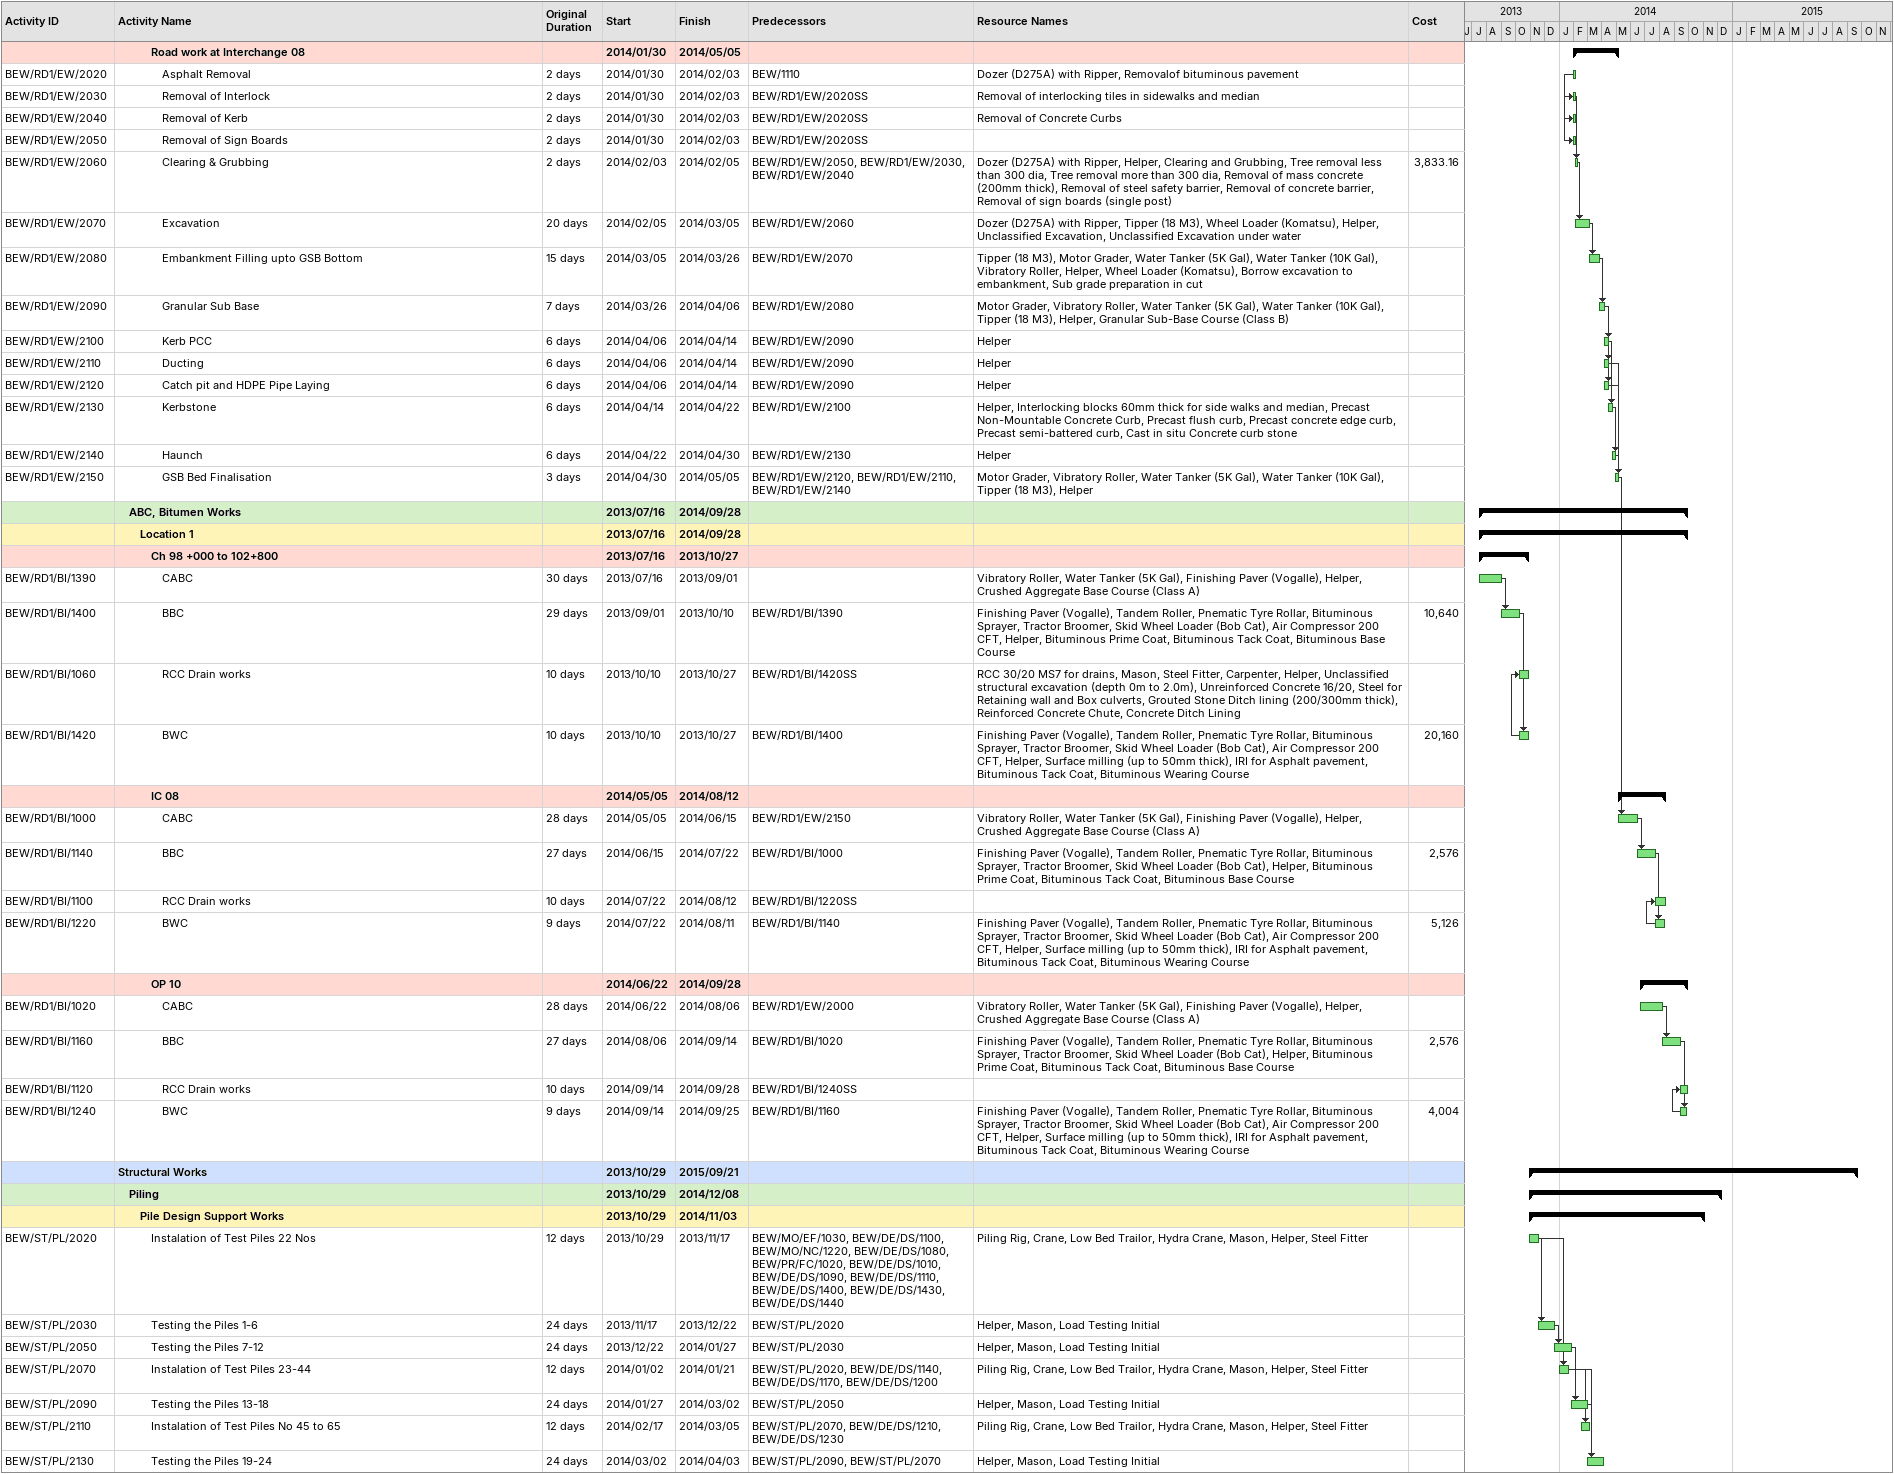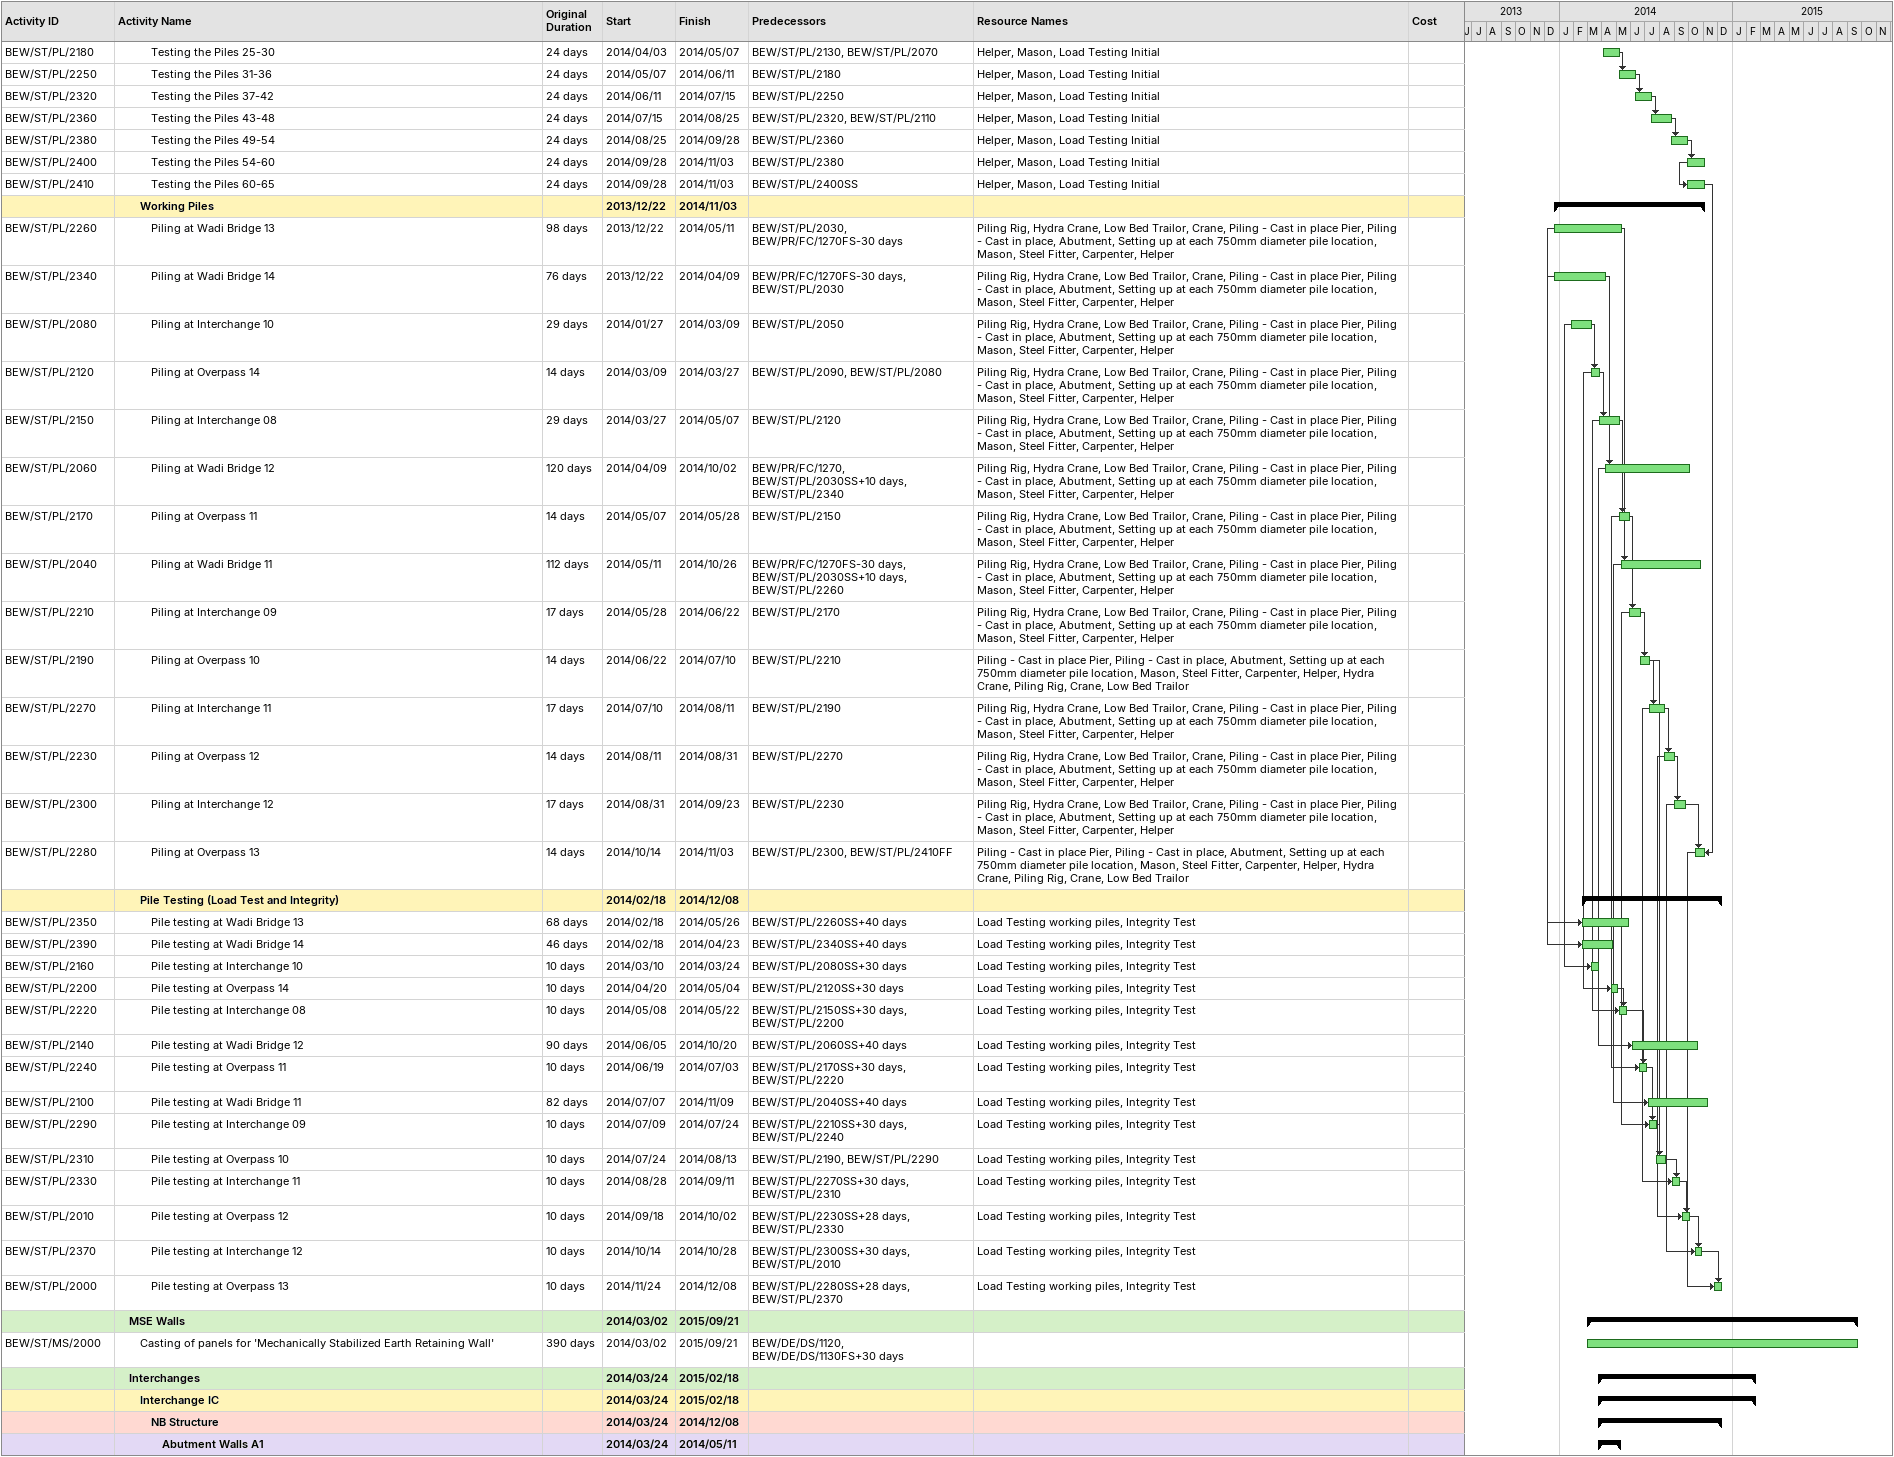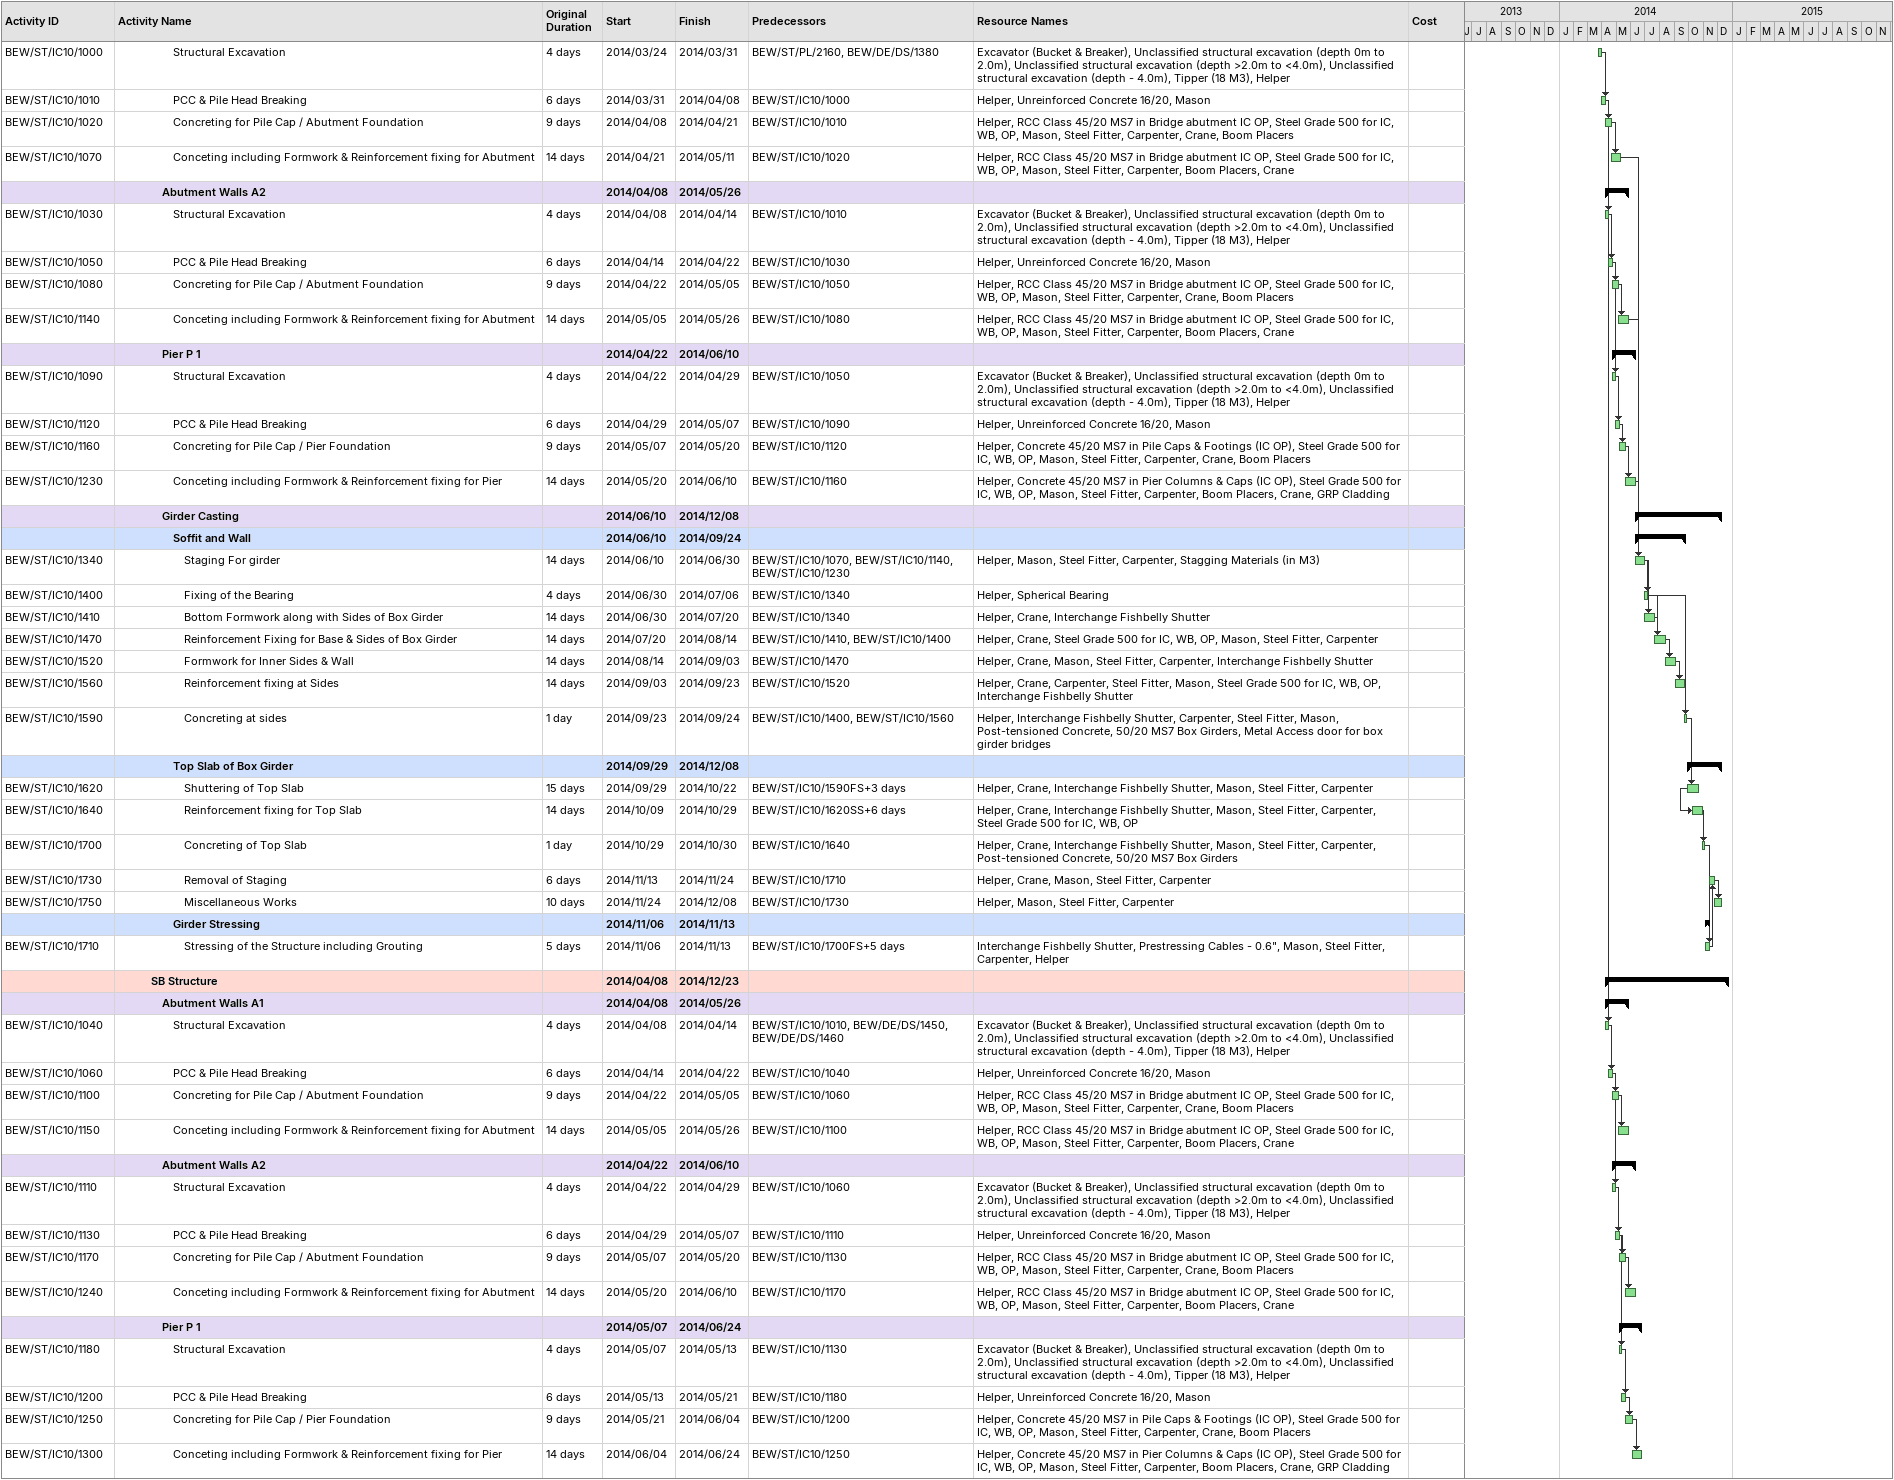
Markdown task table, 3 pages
| ID | Level | Task | Original duration | Start | Finish | Predecessors | Resources | Cost |
|---|---|---|---|---|---|---|---|---|
|  | 4 | **Road work at Interchange 08** |  | 2014-01-30 | 2014-05-05 |  |  |  |
| BEW/RD1/EW/2020 | 5 | Asphalt Removal | 2d | 2014-01-30 | 2014-02-03 | BEW/1110 | Dozer (D275A) with Ripper, Removalof bituminous pavement |  |
| BEW/RD1/EW/2030 | 5 | Removal of Interlock | 2d | 2014-01-30 | 2014-02-03 | BEW/RD1/EW/2020SS | Removal of interlocking tiles in sidewalks and median |  |
| BEW/RD1/EW/2040 | 5 | Removal of Kerb | 2d | 2014-01-30 | 2014-02-03 | BEW/RD1/EW/2020SS | Removal of Concrete Curbs |  |
| BEW/RD1/EW/2050 | 5 | Removal of Sign Boards | 2d | 2014-01-30 | 2014-02-03 | BEW/RD1/EW/2020SS |  |  |
| BEW/RD1/EW/2060 | 5 | Clearing & Grubbing | 2d | 2014-02-03 | 2014-02-05 | BEW/RD1/EW/2050, BEW/RD1/EW/2030, BEW/RD1/EW/2040 | Dozer (D275A) with Ripper, Helper, Clearing and Grubbing, Tree removal less than 300 dia, Tree removal more than 300 dia, Removal of mass concrete (200mm thick), Removal of steel safety barrier, Removal of concrete barrier, Removal of sign boards (single post) | 3833.16 |
| BEW/RD1/EW/2070 | 5 | Excavation | 20d | 2014-02-05 | 2014-03-05 | BEW/RD1/EW/2060 | Dozer (D275A) with Ripper, Tipper (18 M3), Wheel Loader (Komatsu), Helper, Unclassified Excavation, Unclassified Excavation under water |  |
| BEW/RD1/EW/2080 | 5 | Embankment Filling upto GSB Bottom | 15d | 2014-03-05 | 2014-03-26 | BEW/RD1/EW/2070 | Tipper (18 M3), Motor Grader, Water Tanker (5K Gal), Water Tanker (10K Gal), Vibratory Roller, Helper, Wheel Loader (Komatsu), Borrow excavation to embankment, Sub grade preparation in cut |  |
| BEW/RD1/EW/2090 | 5 | Granular Sub Base | 7d | 2014-03-26 | 2014-04-06 | BEW/RD1/EW/2080 | Motor Grader, Vibratory Roller, Water Tanker (5K Gal), Water Tanker (10K Gal), Tipper (18 M3), Helper, Granular Sub-Base Course (Class B) |  |
| BEW/RD1/EW/2100 | 5 | Kerb PCC | 6d | 2014-04-06 | 2014-04-14 | BEW/RD1/EW/2090 | Helper |  |
| BEW/RD1/EW/2110 | 5 | Ducting | 6d | 2014-04-06 | 2014-04-14 | BEW/RD1/EW/2090 | Helper |  |
| BEW/RD1/EW/2120 | 5 | Catch pit and HDPE Pipe Laying | 6d | 2014-04-06 | 2014-04-14 | BEW/RD1/EW/2090 | Helper |  |
| BEW/RD1/EW/2130 | 5 | Kerbstone | 6d | 2014-04-14 | 2014-04-22 | BEW/RD1/EW/2100 | Helper, Interlocking blocks 60mm thick for side walks and median, Precast Non-Mountable Concrete Curb, Precast flush curb, Precast concrete edge curb, Precast semi-battered curb, Cast in situ Concrete curb stone |  |
| BEW/RD1/EW/2140 | 5 | Haunch | 6d | 2014-04-22 | 2014-04-30 | BEW/RD1/EW/2130 | Helper |  |
| BEW/RD1/EW/2150 | 5 | GSB Bed Finalisation | 3d | 2014-04-30 | 2014-05-05 | BEW/RD1/EW/2120, BEW/RD1/EW/2110, BEW/RD1/EW/2140 | Motor Grader, Vibratory Roller, Water Tanker (5K Gal), Water Tanker (10K Gal), Tipper (18 M3), Helper |  |
|  | 2 | **ABC, Bitumen Works** |  | 2013-07-16 | 2014-09-28 |  |  |  |
|  | 3 | **Location 1** |  | 2013-07-16 | 2014-09-28 |  |  |  |
|  | 4 | **Ch 98 +000 to 102+800** |  | 2013-07-16 | 2013-10-27 |  |  |  |
| BEW/RD1/BI/1390 | 5 | CABC | 30d | 2013-07-16 | 2013-09-01 |  | Vibratory Roller, Water Tanker (5K Gal), Finishing Paver (Vogalle), Helper, Crushed Aggregate Base Course (Class A) |  |
| BEW/RD1/BI/1400 | 5 | BBC | 29d | 2013-09-01 | 2013-10-10 | BEW/RD1/BI/1390 | Finishing Paver (Vogalle), Tandem Roller, Pnematic Tyre Rollar, Bituminous Sprayer, Tractor Broomer, Skid Wheel Loader (Bob Cat), Air Compressor 200 CFT, Helper, Bituminous Prime Coat, Bituminous Tack Coat, Bituminous Base Course | 10640 |
| BEW/RD1/BI/1060 | 5 | RCC Drain works | 10d | 2013-10-10 | 2013-10-27 | BEW/RD1/BI/1420SS | RCC 30/20 MS7 for drains, Mason, Steel Fitter, Carpenter, Helper, Unclassified structural excavation (depth 0m to 2.0m), Unreinforced Concrete 16/20, Steel for Retaining wall and Box culverts, Grouted Stone Ditch lining (200/300mm thick), Reinforced Concrete Chute, Concrete Ditch Lining |  |
| BEW/RD1/BI/1420 | 5 | BWC | 10d | 2013-10-10 | 2013-10-27 | BEW/RD1/BI/1400 | Finishing Paver (Vogalle), Tandem Roller, Pnematic Tyre Rollar, Bituminous Sprayer, Tractor Broomer, Skid Wheel Loader (Bob Cat), Air Compressor 200 CFT, Helper, Surface milling (up to 50mm thick), IRI for Asphalt pavement, Bituminous Tack Coat, Bituminous Wearing Course | 20160 |
|  | 4 | **IC 08** |  | 2014-05-05 | 2014-08-12 |  |  |  |
| BEW/RD1/BI/1000 | 5 | CABC | 28d | 2014-05-05 | 2014-06-15 | BEW/RD1/EW/2150 | Vibratory Roller, Water Tanker (5K Gal), Finishing Paver (Vogalle), Helper, Crushed Aggregate Base Course (Class A) |  |
| BEW/RD1/BI/1140 | 5 | BBC | 27d | 2014-06-15 | 2014-07-22 | BEW/RD1/BI/1000 | Finishing Paver (Vogalle), Tandem Roller, Pnematic Tyre Rollar, Bituminous Sprayer, Tractor Broomer, Skid Wheel Loader (Bob Cat), Helper, Bituminous Prime Coat, Bituminous Tack Coat, Bituminous Base Course | 2576 |
| BEW/RD1/BI/1100 | 5 | RCC Drain works | 10d | 2014-07-22 | 2014-08-12 | BEW/RD1/BI/1220SS |  |  |
| BEW/RD1/BI/1220 | 5 | BWC | 9d | 2014-07-22 | 2014-08-11 | BEW/RD1/BI/1140 | Finishing Paver (Vogalle), Tandem Roller, Pnematic Tyre Rollar, Bituminous Sprayer, Tractor Broomer, Skid Wheel Loader (Bob Cat), Air Compressor 200 CFT, Helper, Surface milling (up to 50mm thick), IRI for Asphalt pavement, Bituminous Tack Coat, Bituminous Wearing Course | 5126 |
|  | 4 | **OP 10** |  | 2014-06-22 | 2014-09-28 |  |  |  |
| BEW/RD1/BI/1020 | 5 | CABC | 28d | 2014-06-22 | 2014-08-06 | BEW/RD1/EW/2000 | Vibratory Roller, Water Tanker (5K Gal), Finishing Paver (Vogalle), Helper, Crushed Aggregate Base Course (Class A) |  |
| BEW/RD1/BI/1160 | 5 | BBC | 27d | 2014-08-06 | 2014-09-14 | BEW/RD1/BI/1020 | Finishing Paver (Vogalle), Tandem Roller, Pnematic Tyre Rollar, Bituminous Sprayer, Tractor Broomer, Skid Wheel Loader (Bob Cat), Helper, Bituminous Prime Coat, Bituminous Tack Coat, Bituminous Base Course | 2576 |
| BEW/RD1/BI/1120 | 5 | RCC Drain works | 10d | 2014-09-14 | 2014-09-28 | BEW/RD1/BI/1240SS |  |  |
| BEW/RD1/BI/1240 | 5 | BWC | 9d | 2014-09-14 | 2014-09-25 | BEW/RD1/BI/1160 | Finishing Paver (Vogalle), Tandem Roller, Pnematic Tyre Rollar, Bituminous Sprayer, Tractor Broomer, Skid Wheel Loader (Bob Cat), Air Compressor 200 CFT, Helper, Surface milling (up to 50mm thick), IRI for Asphalt pavement, Bituminous Tack Coat, Bituminous Wearing Course | 4004 |
|  | 1 | **Structural Works** |  | 2013-10-29 | 2015-09-21 |  |  |  |
|  | 2 | **Piling** |  | 2013-10-29 | 2014-12-08 |  |  |  |
|  | 3 | **Pile Design Support Works** |  | 2013-10-29 | 2014-11-03 |  |  |  |
| BEW/ST/PL/2020 | 4 | Instalation of Test Piles 22 Nos | 12d | 2013-10-29 | 2013-11-17 | BEW/MO/EF/1030, BEW/DE/DS/1100, BEW/MO/NC/1220, BEW/DE/DS/1080, BEW/PR/FC/1020, BEW/DE/DS/1010, BEW/DE/DS/1090, BEW/DE/DS/1110, BEW/DE/DS/1400, BEW/DE/DS/1430, BEW/DE/DS/1440 | Piling Rig, Crane, Low Bed Trailor, Hydra Crane, Mason, Helper, Steel Fitter |  |
| BEW/ST/PL/2030 | 4 | Testing the Piles 1-6 | 24d | 2013-11-17 | 2013-12-22 | BEW/ST/PL/2020 | Helper, Mason, Load Testing Initial |  |
| BEW/ST/PL/2050 | 4 | Testing the Piles 7-12 | 24d | 2013-12-22 | 2014-01-27 | BEW/ST/PL/2030 | Helper, Mason, Load Testing Initial |  |
| BEW/ST/PL/2070 | 4 | Instalation of Test Piles 23-44 | 12d | 2014-01-02 | 2014-01-21 | BEW/ST/PL/2020, BEW/DE/DS/1140, BEW/DE/DS/1170, BEW/DE/DS/1200 | Piling Rig, Crane, Low Bed Trailor, Hydra Crane, Mason, Helper, Steel Fitter |  |
| BEW/ST/PL/2090 | 4 | Testing the Piles 13-18 | 24d | 2014-01-27 | 2014-03-02 | BEW/ST/PL/2050 | Helper, Mason, Load Testing Initial |  |
| BEW/ST/PL/2110 | 4 | Instalation of Test Piles No 45 to 65 | 12d | 2014-02-17 | 2014-03-05 | BEW/ST/PL/2070, BEW/DE/DS/1210, BEW/DE/DS/1230 | Piling Rig, Crane, Low Bed Trailor, Hydra Crane, Mason, Helper, Steel Fitter |  |
| BEW/ST/PL/2130 | 4 | Testing the Piles 19-24 | 24d | 2014-03-02 | 2014-04-03 | BEW/ST/PL/2090, BEW/ST/PL/2070 | Helper, Mason, Load Testing Initial |  |
| BEW/ST/PL/2180 | 4 | Testing the Piles 25-30 | 24d | 2014-04-03 | 2014-05-07 | BEW/ST/PL/2130, BEW/ST/PL/2070 | Helper, Mason, Load Testing Initial |  |
| BEW/ST/PL/2250 | 4 | Testing the Piles 31-36 | 24d | 2014-05-07 | 2014-06-11 | BEW/ST/PL/2180 | Helper, Mason, Load Testing Initial |  |
| BEW/ST/PL/2320 | 4 | Testing the Piles 37-42 | 24d | 2014-06-11 | 2014-07-15 | BEW/ST/PL/2250 | Helper, Mason, Load Testing Initial |  |
| BEW/ST/PL/2360 | 4 | Testing the Piles 43-48 | 24d | 2014-07-15 | 2014-08-25 | BEW/ST/PL/2320, BEW/ST/PL/2110 | Helper, Mason, Load Testing Initial |  |
| BEW/ST/PL/2380 | 4 | Testing the Piles 49-54 | 24d | 2014-08-25 | 2014-09-28 | BEW/ST/PL/2360 | Helper, Mason, Load Testing Initial |  |
| BEW/ST/PL/2400 | 4 | Testing the Piles 54-60 | 24d | 2014-09-28 | 2014-11-03 | BEW/ST/PL/2380 | Helper, Mason, Load Testing Initial |  |
| BEW/ST/PL/2410 | 4 | Testing the Piles 60-65 | 24d | 2014-09-28 | 2014-11-03 | BEW/ST/PL/2400SS | Helper, Mason, Load Testing Initial |  |
|  | 3 | **Working Piles** |  | 2013-12-22 | 2014-11-03 |  |  |  |
| BEW/ST/PL/2260 | 4 | Piling at Wadi Bridge 13 | 98d | 2013-12-22 | 2014-05-11 | BEW/ST/PL/2030, BEW/PR/FC/1270FS-30d | Piling Rig, Hydra Crane, Low Bed Trailor, Crane, Piling - Cast in place Pier, Piling - Cast in place, Abutment, Setting up at each 750mm diameter pile location, Mason, Steel Fitter, Carpenter, Helper |  |
| BEW/ST/PL/2340 | 4 | Piling at Wadi Bridge 14 | 76d | 2013-12-22 | 2014-04-09 | BEW/PR/FC/1270FS-30d, BEW/ST/PL/2030 | Piling Rig, Hydra Crane, Low Bed Trailor, Crane, Piling - Cast in place Pier, Piling - Cast in place, Abutment, Setting up at each 750mm diameter pile location, Mason, Steel Fitter, Carpenter, Helper |  |
| BEW/ST/PL/2080 | 4 | Piling at Interchange 10 | 29d | 2014-01-27 | 2014-03-09 | BEW/ST/PL/2050 | Piling Rig, Hydra Crane, Low Bed Trailor, Crane, Piling - Cast in place Pier, Piling - Cast in place, Abutment, Setting up at each 750mm diameter pile location, Mason, Steel Fitter, Carpenter, Helper |  |
| BEW/ST/PL/2120 | 4 | Piling at Overpass 14 | 14d | 2014-03-09 | 2014-03-27 | BEW/ST/PL/2090, BEW/ST/PL/2080 | Piling Rig, Hydra Crane, Low Bed Trailor, Crane, Piling - Cast in place Pier, Piling - Cast in place, Abutment, Setting up at each 750mm diameter pile location, Mason, Steel Fitter, Carpenter, Helper |  |
| BEW/ST/PL/2150 | 4 | Piling at Interchange 08 | 29d | 2014-03-27 | 2014-05-07 | BEW/ST/PL/2120 | Piling Rig, Hydra Crane, Low Bed Trailor, Crane, Piling - Cast in place Pier, Piling - Cast in place, Abutment, Setting up at each 750mm diameter pile location, Mason, Steel Fitter, Carpenter, Helper |  |
| BEW/ST/PL/2060 | 4 | Piling at Wadi Bridge 12 | 120d | 2014-04-09 | 2014-10-02 | BEW/PR/FC/1270, BEW/ST/PL/2030SS+10d, BEW/ST/PL/2340 | Piling Rig, Hydra Crane, Low Bed Trailor, Crane, Piling - Cast in place Pier, Piling - Cast in place, Abutment, Setting up at each 750mm diameter pile location, Mason, Steel Fitter, Carpenter, Helper |  |
| BEW/ST/PL/2170 | 4 | Piling at Overpass 11 | 14d | 2014-05-07 | 2014-05-28 | BEW/ST/PL/2150 | Piling Rig, Hydra Crane, Low Bed Trailor, Crane, Piling - Cast in place Pier, Piling - Cast in place, Abutment, Setting up at each 750mm diameter pile location, Mason, Steel Fitter, Carpenter, Helper |  |
| BEW/ST/PL/2040 | 4 | Piling at Wadi Bridge 11 | 112d | 2014-05-11 | 2014-10-26 | BEW/PR/FC/1270FS-30d, BEW/ST/PL/2030SS+10d, BEW/ST/PL/2260 | Piling Rig, Hydra Crane, Low Bed Trailor, Crane, Piling - Cast in place Pier, Piling - Cast in place, Abutment, Setting up at each 750mm diameter pile location, Mason, Steel Fitter, Carpenter, Helper |  |
| BEW/ST/PL/2210 | 4 | Piling at Interchange 09 | 17d | 2014-05-28 | 2014-06-22 | BEW/ST/PL/2170 | Piling Rig, Hydra Crane, Low Bed Trailor, Crane, Piling - Cast in place Pier, Piling - Cast in place, Abutment, Setting up at each 750mm diameter pile location, Mason, Steel Fitter, Carpenter, Helper |  |
| BEW/ST/PL/2190 | 4 | Piling at Overpass 10 | 14d | 2014-06-22 | 2014-07-10 | BEW/ST/PL/2210 | Piling - Cast in place Pier, Piling - Cast in place, Abutment, Setting up at each 750mm diameter pile location, Mason, Steel Fitter, Carpenter, Helper, Hydra Crane, Piling Rig, Crane, Low Bed Trailor |  |
| BEW/ST/PL/2270 | 4 | Piling at Interchange 11 | 17d | 2014-07-10 | 2014-08-11 | BEW/ST/PL/2190 | Piling Rig, Hydra Crane, Low Bed Trailor, Crane, Piling - Cast in place Pier, Piling - Cast in place, Abutment, Setting up at each 750mm diameter pile location, Mason, Steel Fitter, Carpenter, Helper |  |
| BEW/ST/PL/2230 | 4 | Piling at Overpass 12 | 14d | 2014-08-11 | 2014-08-31 | BEW/ST/PL/2270 | Piling Rig, Hydra Crane, Low Bed Trailor, Crane, Piling - Cast in place Pier, Piling - Cast in place, Abutment, Setting up at each 750mm diameter pile location, Mason, Steel Fitter, Carpenter, Helper |  |
| BEW/ST/PL/2300 | 4 | Piling at Interchange 12 | 17d | 2014-08-31 | 2014-09-23 | BEW/ST/PL/2230 | Piling Rig, Hydra Crane, Low Bed Trailor, Crane, Piling - Cast in place Pier, Piling - Cast in place, Abutment, Setting up at each 750mm diameter pile location, Mason, Steel Fitter, Carpenter, Helper |  |
| BEW/ST/PL/2280 | 4 | Piling at Overpass 13 | 14d | 2014-10-14 | 2014-11-03 | BEW/ST/PL/2300, BEW/ST/PL/2410FF | Piling - Cast in place Pier, Piling - Cast in place, Abutment, Setting up at each 750mm diameter pile location, Mason, Steel Fitter, Carpenter, Helper, Hydra Crane, Piling Rig, Crane, Low Bed Trailor |  |
|  | 3 | **Pile Testing (Load Test and Integrity)** |  | 2014-02-18 | 2014-12-08 |  |  |  |
| BEW/ST/PL/2350 | 4 | Pile testing at Wadi Bridge 13 | 68d | 2014-02-18 | 2014-05-26 | BEW/ST/PL/2260SS+40d | Load Testing working piles, Integrity Test |  |
| BEW/ST/PL/2390 | 4 | Pile testing at Wadi Bridge 14 | 46d | 2014-02-18 | 2014-04-23 | BEW/ST/PL/2340SS+40d | Load Testing working piles, Integrity Test |  |
| BEW/ST/PL/2160 | 4 | Pile testing at Interchange 10 | 10d | 2014-03-10 | 2014-03-24 | BEW/ST/PL/2080SS+30d | Load Testing working piles, Integrity Test |  |
| BEW/ST/PL/2200 | 4 | Pile testing at Overpass 14 | 10d | 2014-04-20 | 2014-05-04 | BEW/ST/PL/2120SS+30d | Load Testing working piles, Integrity Test |  |
| BEW/ST/PL/2220 | 4 | Pile testing at Interchange 08 | 10d | 2014-05-08 | 2014-05-22 | BEW/ST/PL/2150SS+30d, BEW/ST/PL/2200 | Load Testing working piles, Integrity Test |  |
| BEW/ST/PL/2140 | 4 | Pile testing at Wadi Bridge 12 | 90d | 2014-06-05 | 2014-10-20 | BEW/ST/PL/2060SS+40d | Load Testing working piles, Integrity Test |  |
| BEW/ST/PL/2240 | 4 | Pile testing at Overpass 11 | 10d | 2014-06-19 | 2014-07-03 | BEW/ST/PL/2170SS+30d, BEW/ST/PL/2220 | Load Testing working piles, Integrity Test |  |
| BEW/ST/PL/2100 | 4 | Pile testing at Wadi Bridge 11 | 82d | 2014-07-07 | 2014-11-09 | BEW/ST/PL/2040SS+40d | Load Testing working piles, Integrity Test |  |
| BEW/ST/PL/2290 | 4 | Pile testing at Interchange 09 | 10d | 2014-07-09 | 2014-07-24 | BEW/ST/PL/2210SS+30d, BEW/ST/PL/2240 | Load Testing working piles, Integrity Test |  |
| BEW/ST/PL/2310 | 4 | Pile testing at Overpass 10 | 10d | 2014-07-24 | 2014-08-13 | BEW/ST/PL/2190, BEW/ST/PL/2290 | Load Testing working piles, Integrity Test |  |
| BEW/ST/PL/2330 | 4 | Pile testing at Interchange 11 | 10d | 2014-08-28 | 2014-09-11 | BEW/ST/PL/2270SS+30d, BEW/ST/PL/2310 | Load Testing working piles, Integrity Test |  |
| BEW/ST/PL/2010 | 4 | Pile testing at Overpass 12 | 10d | 2014-09-18 | 2014-10-02 | BEW/ST/PL/2230SS+28d, BEW/ST/PL/2330 | Load Testing working piles, Integrity Test |  |
| BEW/ST/PL/2370 | 4 | Pile testing at Interchange 12 | 10d | 2014-10-14 | 2014-10-28 | BEW/ST/PL/2300SS+30d, BEW/ST/PL/2010 | Load Testing working piles, Integrity Test |  |
| BEW/ST/PL/2000 | 4 | Pile testing at Overpass 13 | 10d | 2014-11-24 | 2014-12-08 | BEW/ST/PL/2280SS+28d, BEW/ST/PL/2370 | Load Testing working piles, Integrity Test |  |
|  | 2 | **MSE Walls** |  | 2014-03-02 | 2015-09-21 |  |  |  |
| BEW/ST/MS/2000 | 3 | Casting of panels for 'Mechanically Stabilized Earth Retaining Wall' | 390d | 2014-03-02 | 2015-09-21 | BEW/DE/DS/1120, BEW/DE/DS/1130FS+30d |  |  |
|  | 2 | **Interchanges** |  | 2014-03-24 | 2015-02-18 |  |  |  |
|  | 3 | **Interchange IC** |  | 2014-03-24 | 2015-02-18 |  |  |  |
|  | 4 | **NB Structure** |  | 2014-03-24 | 2014-12-08 |  |  |  |
|  | 5 | **Abutment Walls A1** |  | 2014-03-24 | 2014-05-11 |  |  |  |
| BEW/ST/IC10/1000 | 6 | Structural Excavation | 4d | 2014-03-24 | 2014-03-31 | BEW/ST/PL/2160, BEW/DE/DS/1380 | Excavator (Bucket & Breaker), Unclassified structural excavation (depth 0m to 2.0m), Unclassified structural excavation (depth >2.0m to <4.0m), Unclassified structural excavation (depth - 4.0m), Tipper (18 M3), Helper |  |
| BEW/ST/IC10/1010 | 6 | PCC & Pile Head Breaking | 6d | 2014-03-31 | 2014-04-08 | BEW/ST/IC10/1000 | Helper, Unreinforced Concrete 16/20, Mason |  |
| BEW/ST/IC10/1020 | 6 | Concreting for Pile Cap / Abutment Foundation | 9d | 2014-04-08 | 2014-04-21 | BEW/ST/IC10/1010 | Helper, RCC Class 45/20 MS7 in Bridge abutment IC OP, Steel Grade 500 for IC, WB, OP, Mason, Steel Fitter, Carpenter, Crane, Boom Placers |  |
| BEW/ST/IC10/1070 | 6 | Conceting including Formwork & Reinforcement fixing for Abutment | 14d | 2014-04-21 | 2014-05-11 | BEW/ST/IC10/1020 | Helper, RCC Class 45/20 MS7 in Bridge abutment IC OP, Steel Grade 500 for IC, WB, OP, Mason, Steel Fitter, Carpenter, Boom Placers, Crane |  |
|  | 5 | **Abutment Walls A2** |  | 2014-04-08 | 2014-05-26 |  |  |  |
| BEW/ST/IC10/1030 | 6 | Structural Excavation | 4d | 2014-04-08 | 2014-04-14 | BEW/ST/IC10/1010 | Excavator (Bucket & Breaker), Unclassified structural excavation (depth 0m to 2.0m), Unclassified structural excavation (depth >2.0m to <4.0m), Unclassified structural excavation (depth - 4.0m), Tipper (18 M3), Helper |  |
| BEW/ST/IC10/1050 | 6 | PCC & Pile Head Breaking | 6d | 2014-04-14 | 2014-04-22 | BEW/ST/IC10/1030 | Helper, Unreinforced Concrete 16/20, Mason |  |
| BEW/ST/IC10/1080 | 6 | Concreting for Pile Cap / Abutment Foundation | 9d | 2014-04-22 | 2014-05-05 | BEW/ST/IC10/1050 | Helper, RCC Class 45/20 MS7 in Bridge abutment IC OP, Steel Grade 500 for IC, WB, OP, Mason, Steel Fitter, Carpenter, Crane, Boom Placers |  |
| BEW/ST/IC10/1140 | 6 | Conceting including Formwork & Reinforcement fixing for Abutment | 14d | 2014-05-05 | 2014-05-26 | BEW/ST/IC10/1080 | Helper, RCC Class 45/20 MS7 in Bridge abutment IC OP, Steel Grade 500 for IC, WB, OP, Mason, Steel Fitter, Carpenter, Boom Placers, Crane |  |
|  | 5 | **Pier P 1** |  | 2014-04-22 | 2014-06-10 |  |  |  |
| BEW/ST/IC10/1090 | 6 | Structural Excavation | 4d | 2014-04-22 | 2014-04-29 | BEW/ST/IC10/1050 | Excavator (Bucket & Breaker), Unclassified structural excavation (depth 0m to 2.0m), Unclassified structural excavation (depth >2.0m to <4.0m), Unclassified structural excavation (depth - 4.0m), Tipper (18 M3), Helper |  |
| BEW/ST/IC10/1120 | 6 | PCC & Pile Head Breaking | 6d | 2014-04-29 | 2014-05-07 | BEW/ST/IC10/1090 | Helper, Unreinforced Concrete 16/20, Mason |  |
| BEW/ST/IC10/1160 | 6 | Concreting for Pile Cap / Pier Foundation | 9d | 2014-05-07 | 2014-05-20 | BEW/ST/IC10/1120 | Helper, Concrete 45/20 MS7 in Pile Caps & Footings (IC OP), Steel Grade 500 for IC, WB, OP, Mason, Steel Fitter, Carpenter, Crane, Boom Placers |  |
| BEW/ST/IC10/1230 | 6 | Conceting including Formwork & Reinforcement fixing for Pier | 14d | 2014-05-20 | 2014-06-10 | BEW/ST/IC10/1160 | Helper, Concrete 45/20 MS7 in Pier Columns & Caps (IC OP), Steel Grade 500 for IC, WB, OP, Mason, Steel Fitter, Carpenter, Boom Placers, Crane, GRP Cladding |  |
|  | 5 | **Girder Casting** |  | 2014-06-10 | 2014-12-08 |  |  |  |
|  | 6 | **Soffit and Wall** |  | 2014-06-10 | 2014-09-24 |  |  |  |
| BEW/ST/IC10/1340 | 7 | Staging For girder | 14d | 2014-06-10 | 2014-06-30 | BEW/ST/IC10/1070, BEW/ST/IC10/1140, BEW/ST/IC10/1230 | Helper, Mason, Steel Fitter, Carpenter, Stagging Materials (in M3) |  |
| BEW/ST/IC10/1400 | 7 | Fixing of the Bearing | 4d | 2014-06-30 | 2014-07-06 | BEW/ST/IC10/1340 | Helper, Spherical Bearing |  |
| BEW/ST/IC10/1410 | 7 | Bottom Formwork along with Sides of Box Girder | 14d | 2014-06-30 | 2014-07-20 | BEW/ST/IC10/1340 | Helper, Crane, Interchange Fishbelly Shutter |  |
| BEW/ST/IC10/1470 | 7 | Reinforcement Fixing for Base & Sides of Box Girder | 14d | 2014-07-20 | 2014-08-14 | BEW/ST/IC10/1410, BEW/ST/IC10/1400 | Helper, Crane, Steel Grade 500 for IC, WB, OP, Mason, Steel Fitter, Carpenter |  |
| BEW/ST/IC10/1520 | 7 | Formwork for Inner Sides & Wall | 14d | 2014-08-14 | 2014-09-03 | BEW/ST/IC10/1470 | Helper, Crane, Mason, Steel Fitter, Carpenter, Interchange Fishbelly Shutter |  |
| BEW/ST/IC10/1560 | 7 | Reinforcement fixing at Sides | 14d | 2014-09-03 | 2014-09-23 | BEW/ST/IC10/1520 | Helper, Crane, Carpenter, Steel Fitter, Mason, Steel Grade 500 for IC, WB, OP, Interchange Fishbelly Shutter |  |
| BEW/ST/IC10/1590 | 7 | Concreting at sides | 1d | 2014-09-23 | 2014-09-24 | BEW/ST/IC10/1400, BEW/ST/IC10/1560 | Helper, Interchange Fishbelly Shutter, Carpenter, Steel Fitter, Mason, Post-tensioned Concrete, 50/20 MS7 Box Girders, Metal Access door for box girder bridges |  |
|  | 6 | **Top Slab of Box Girder** |  | 2014-09-29 | 2014-12-08 |  |  |  |
| BEW/ST/IC10/1620 | 7 | Shuttering of Top Slab | 15d | 2014-09-29 | 2014-10-22 | BEW/ST/IC10/1590FS+3d | Helper, Crane, Interchange Fishbelly Shutter, Mason, Steel Fitter, Carpenter |  |
| BEW/ST/IC10/1640 | 7 | Reinforcement fixing for Top Slab | 14d | 2014-10-09 | 2014-10-29 | BEW/ST/IC10/1620SS+6d | Helper, Crane, Interchange Fishbelly Shutter, Mason, Steel Fitter, Carpenter, Steel Grade 500 for IC, WB, OP |  |
| BEW/ST/IC10/1700 | 7 | Concreting of Top Slab | 1d | 2014-10-29 | 2014-10-30 | BEW/ST/IC10/1640 | Helper, Crane, Interchange Fishbelly Shutter, Mason, Steel Fitter, Carpenter, Post-tensioned Concrete, 50/20 MS7 Box Girders |  |
| BEW/ST/IC10/1730 | 7 | Removal of Staging | 6d | 2014-11-13 | 2014-11-24 | BEW/ST/IC10/1710 | Helper, Crane, Mason, Steel Fitter, Carpenter |  |
| BEW/ST/IC10/1750 | 7 | Miscellaneous Works | 10d | 2014-11-24 | 2014-12-08 | BEW/ST/IC10/1730 | Helper, Mason, Steel Fitter, Carpenter |  |
|  | 6 | **Girder Stressing** |  | 2014-11-06 | 2014-11-13 |  |  |  |
| BEW/ST/IC10/1710 | 7 | Stressing of the Structure including Grouting | 5d | 2014-11-06 | 2014-11-13 | BEW/ST/IC10/1700FS+5d | Interchange Fishbelly Shutter, Prestressing Cables - 0.6", Mason, Steel Fitter, Carpenter, Helper |  |
|  | 4 | **SB Structure** |  | 2014-04-08 | 2014-12-23 |  |  |  |
|  | 5 | **Abutment Walls A1** |  | 2014-04-08 | 2014-05-26 |  |  |  |
| BEW/ST/IC10/1040 | 6 | Structural Excavation | 4d | 2014-04-08 | 2014-04-14 | BEW/ST/IC10/1010, BEW/DE/DS/1450, BEW/DE/DS/1460 | Excavator (Bucket & Breaker), Unclassified structural excavation (depth 0m to 2.0m), Unclassified structural excavation (depth >2.0m to <4.0m), Unclassified structural excavation (depth - 4.0m), Tipper (18 M3), Helper |  |
| BEW/ST/IC10/1060 | 6 | PCC & Pile Head Breaking | 6d | 2014-04-14 | 2014-04-22 | BEW/ST/IC10/1040 | Helper, Unreinforced Concrete 16/20, Mason |  |
| BEW/ST/IC10/1100 | 6 | Concreting for Pile Cap / Abutment Foundation | 9d | 2014-04-22 | 2014-05-05 | BEW/ST/IC10/1060 | Helper, RCC Class 45/20 MS7 in Bridge abutment IC OP, Steel Grade 500 for IC, WB, OP, Mason, Steel Fitter, Carpenter, Crane, Boom Placers |  |
| BEW/ST/IC10/1150 | 6 | Conceting including Formwork & Reinforcement fixing for Abutment | 14d | 2014-05-05 | 2014-05-26 | BEW/ST/IC10/1100 | Helper, RCC Class 45/20 MS7 in Bridge abutment IC OP, Steel Grade 500 for IC, WB, OP, Mason, Steel Fitter, Carpenter, Boom Placers, Crane |  |
|  | 5 | **Abutment Walls A2** |  | 2014-04-22 | 2014-06-10 |  |  |  |
| BEW/ST/IC10/1110 | 6 | Structural Excavation | 4d | 2014-04-22 | 2014-04-29 | BEW/ST/IC10/1060 | Excavator (Bucket & Breaker), Unclassified structural excavation (depth 0m to 2.0m), Unclassified structural excavation (depth >2.0m to <4.0m), Unclassified structural excavation (depth - 4.0m), Tipper (18 M3), Helper |  |
| BEW/ST/IC10/1130 | 6 | PCC & Pile Head Breaking | 6d | 2014-04-29 | 2014-05-07 | BEW/ST/IC10/1110 | Helper, Unreinforced Concrete 16/20, Mason |  |
| BEW/ST/IC10/1170 | 6 | Concreting for Pile Cap / Abutment Foundation | 9d | 2014-05-07 | 2014-05-20 | BEW/ST/IC10/1130 | Helper, RCC Class 45/20 MS7 in Bridge abutment IC OP, Steel Grade 500 for IC, WB, OP, Mason, Steel Fitter, Carpenter, Crane, Boom Placers |  |
| BEW/ST/IC10/1240 | 6 | Conceting including Formwork & Reinforcement fixing for Abutment | 14d | 2014-05-20 | 2014-06-10 | BEW/ST/IC10/1170 | Helper, RCC Class 45/20 MS7 in Bridge abutment IC OP, Steel Grade 500 for IC, WB, OP, Mason, Steel Fitter, Carpenter, Boom Placers, Crane |  |
|  | 5 | **Pier P 1** |  | 2014-05-07 | 2014-06-24 |  |  |  |
| BEW/ST/IC10/1180 | 6 | Structural Excavation | 4d | 2014-05-07 | 2014-05-13 | BEW/ST/IC10/1130 | Excavator (Bucket & Breaker), Unclassified structural excavation (depth 0m to 2.0m), Unclassified structural excavation (depth >2.0m to <4.0m), Unclassified structural excavation (depth - 4.0m), Tipper (18 M3), Helper |  |
| BEW/ST/IC10/1200 | 6 | PCC & Pile Head Breaking | 6d | 2014-05-13 | 2014-05-21 | BEW/ST/IC10/1180 | Helper, Unreinforced Concrete 16/20, Mason |  |
| BEW/ST/IC10/1250 | 6 | Concreting for Pile Cap / Pier Foundation | 9d | 2014-05-21 | 2014-06-04 | BEW/ST/IC10/1200 | Helper, Concrete 45/20 MS7 in Pile Caps & Footings (IC OP), Steel Grade 500 for IC, WB, OP, Mason, Steel Fitter, Carpenter, Crane, Boom Placers |  |
| BEW/ST/IC10/1300 | 6 | Conceting including Formwork & Reinforcement fixing for Pier | 14d | 2014-06-04 | 2014-06-24 | BEW/ST/IC10/1250 | Helper, Concrete 45/20 MS7 in Pier Columns & Caps (IC OP), Steel Grade 500 for IC, WB, OP, Mason, Steel Fitter, Carpenter, Boom Placers, Crane, GRP Cladding |  |
